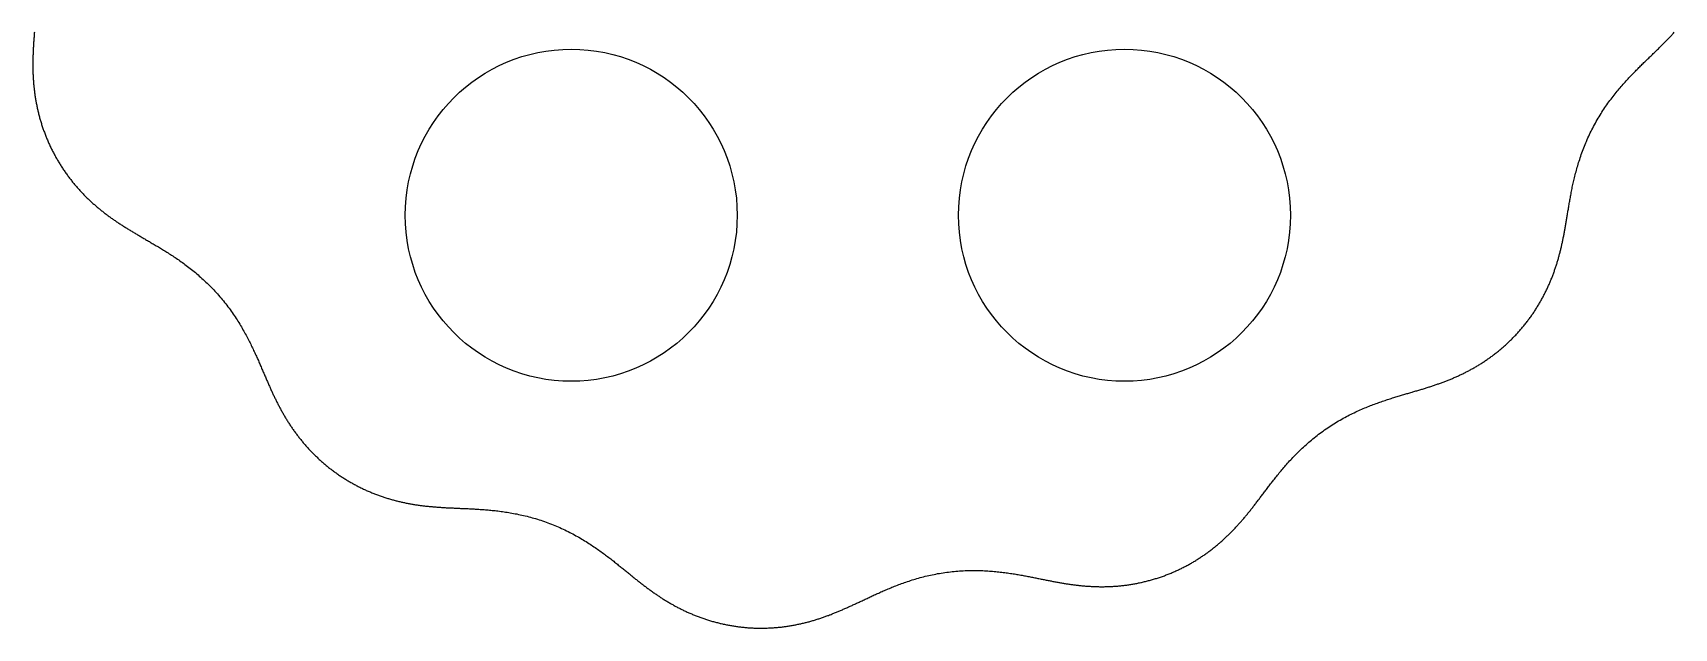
# Model space of a CAD drawing. Header units: millimetres. Extents: x -22 to 22.9, y -22.6 to 22.6.
# Drawn here: x -19.92 to 21.61, y -22.57 to -7.51 of the extents above; entities that cross this region are included whole.
import ezdxf

# ---------------------------------------------------------------- set-up
doc = ezdxf.new("R2010")
doc.units = ezdxf.units.MM
doc.layers.add('Cycloid', color=1, linetype='Continuous')

msp = doc.modelspace()

# ---------------------------------------------------------------- linework, layer by layer
at = {"layer": 'Cycloid'}
msp.add_lwpolyline([(-19.885, -7.492), (-19.887, -7.518), (-19.889, -7.544), (-19.891, -7.57), (-19.892, -7.595), (-19.894, -7.621), (-19.896, -7.646), (-19.898, -7.671), (-19.9, -7.696), (-19.901, -7.721), (-19.903, -7.745), (-19.905, -7.77), (-19.906, -7.794), (-19.908, -7.819), (-19.909, -7.843), (-19.91, -7.867), (-19.912, -7.891), (-19.913, -7.915), (-19.914, -7.939), (-19.915, -7.963), (-19.916, -7.987), (-19.918, -8.011), (-19.918, -8.034), (-19.919, -8.058), (-19.92, -8.082), (-19.921, -8.105), (-19.922, -8.129), (-19.922, -8.152), (-19.923, -8.176), (-19.923, -8.199), (-19.924, -8.223), (-19.924, -8.246), (-19.924, -8.27), (-19.924, -8.293), (-19.924, -8.316), (-19.924, -8.34), (-19.924, -8.363), (-19.924, -8.387), (-19.924, -8.41), (-19.923, -8.434), (-19.923, -8.457), (-19.922, -8.481), (-19.921, -8.504), (-19.921, -8.528), (-19.92, -8.551), (-19.919, -8.575), (-19.918, -8.598), (-19.917, -8.622), (-19.915, -8.645), (-19.914, -8.669), (-19.912, -8.693), (-19.911, -8.716), (-19.909, -8.74), (-19.907, -8.764), (-19.905, -8.787), (-19.903, -8.811), (-19.901, -8.835), (-19.899, -8.859), (-19.897, -8.883), (-19.894, -8.906), (-19.891, -8.93), (-19.889, -8.954), (-19.886, -8.978), (-19.883, -9.002), (-19.88, -9.026), (-19.876, -9.05), (-19.873, -9.074), (-19.87, -9.099), (-19.866, -9.123), (-19.862, -9.147), (-19.858, -9.171), (-19.854, -9.195), (-19.85, -9.22), (-19.846, -9.244), (-19.841, -9.268), (-19.837, -9.292), (-19.832, -9.317), (-19.827, -9.341), (-19.822, -9.365), (-19.817, -9.39), (-19.812, -9.414), (-19.807, -9.439), (-19.801, -9.463), (-19.795, -9.487), (-19.79, -9.512), (-19.784, -9.536), (-19.778, -9.561), (-19.771, -9.585), (-19.765, -9.61), (-19.758, -9.634), (-19.752, -9.659), (-19.745, -9.683), (-19.738, -9.708), (-19.731, -9.732), (-19.723, -9.757), (-19.716, -9.781), (-19.708, -9.805), (-19.701, -9.83), (-19.693, -9.854), (-19.685, -9.879), (-19.677, -9.903), (-19.668, -9.928), (-19.66, -9.952), (-19.651, -9.976), (-19.642, -10), (-19.633, -10.025), (-19.624, -10.049), (-19.615, -10.073), (-19.606, -10.097), (-19.596, -10.122), (-19.587, -10.146), (-19.577, -10.17), (-19.567, -10.194), (-19.557, -10.218), (-19.547, -10.242), (-19.536, -10.266), (-19.526, -10.29), (-19.515, -10.313), (-19.504, -10.337), (-19.493, -10.361), (-19.482, -10.384), (-19.471, -10.408), (-19.459, -10.432), (-19.448, -10.455), (-19.436, -10.479), (-19.424, -10.502), (-19.412, -10.525), (-19.4, -10.548), (-19.388, -10.571), (-19.376, -10.595), (-19.363, -10.618), (-19.351, -10.64), (-19.338, -10.663), (-19.325, -10.686), (-19.312, -10.709), (-19.299, -10.731), (-19.286, -10.754), (-19.272, -10.776), (-19.259, -10.798), (-19.245, -10.821), (-19.231, -10.843), (-19.217, -10.865), (-19.203, -10.887), (-19.189, -10.909), (-19.175, -10.93), (-19.161, -10.952), (-19.146, -10.974), (-19.132, -10.995), (-19.117, -11.017), (-19.102, -11.038), (-19.087, -11.059), (-19.072, -11.08), (-19.057, -11.101), (-19.042, -11.122), (-19.027, -11.142), (-19.011, -11.163), (-18.996, -11.183), (-18.98, -11.204), (-18.964, -11.224), (-18.948, -11.244), (-18.933, -11.264), (-18.917, -11.284), (-18.9, -11.304), (-18.884, -11.324), (-18.868, -11.343), (-18.852, -11.363), (-18.835, -11.382), (-18.819, -11.401), (-18.802, -11.42), (-18.786, -11.439), (-18.769, -11.458), (-18.752, -11.476), (-18.735, -11.495), (-18.718, -11.513), (-18.701, -11.532), (-18.684, -11.55), (-18.667, -11.568), (-18.65, -11.586), (-18.632, -11.604), (-18.615, -11.621), (-18.598, -11.639), (-18.58, -11.656), (-18.563, -11.674), (-18.545, -11.691), (-18.527, -11.708), (-18.51, -11.725), (-18.492, -11.742), (-18.474, -11.759), (-18.456, -11.775), (-18.438, -11.792), (-18.42, -11.808), (-18.402, -11.824), (-18.384, -11.84), (-18.366, -11.856), (-18.348, -11.872), (-18.33, -11.888), (-18.312, -11.904), (-18.294, -11.919), (-18.275, -11.934), (-18.257, -11.95), (-18.238, -11.965), (-18.22, -11.98), (-18.202, -11.995), (-18.183, -12.01), (-18.164, -12.025), (-18.146, -12.039), (-18.127, -12.054), (-18.108, -12.068), (-18.09, -12.083), (-18.071, -12.097), (-18.052, -12.111), (-18.033, -12.125), (-18.014, -12.139), (-17.995, -12.153), (-17.977, -12.167), (-17.957, -12.181), (-17.938, -12.194), (-17.919, -12.208), (-17.9, -12.221), (-17.881, -12.235), (-17.862, -12.248), (-17.842, -12.261), (-17.823, -12.275), (-17.804, -12.288), (-17.784, -12.301), (-17.765, -12.314), (-17.745, -12.327), (-17.725, -12.34), (-17.706, -12.353), (-17.686, -12.365), (-17.666, -12.378), (-17.646, -12.391), (-17.626, -12.404), (-17.606, -12.416), (-17.586, -12.429), (-17.566, -12.442), (-17.546, -12.454), (-17.525, -12.467), (-17.505, -12.48), (-17.484, -12.492), (-17.463, -12.505), (-17.443, -12.517), (-17.422, -12.53), (-17.401, -12.543), (-17.38, -12.555), (-17.358, -12.568), (-17.337, -12.58), (-17.316, -12.593), (-17.294, -12.606), (-17.272, -12.619), (-17.25, -12.632), (-17.228, -12.645), (-17.206, -12.657), (-17.184, -12.671), (-17.161, -12.684), (-17.139, -12.697), (-17.116, -12.71), (-17.093, -12.724), (-17.07, -12.737), (-17.046, -12.751), (-17.023, -12.764), (-16.999, -12.778), (-16.975, -12.792), (-16.951, -12.806), (-16.926, -12.821), (-16.901, -12.835), (-16.877, -12.85), (-16.851, -12.864), (-16.826, -12.879), (-16.8, -12.895), (-16.775, -12.91), (-16.748, -12.926), (-16.722, -12.941), (-16.696, -12.957), (-16.669, -12.974), (-16.641, -12.99), (-16.614, -13.007), (-16.586, -13.024), (-16.558, -13.042), (-16.53, -13.059), (-16.502, -13.077), (-16.473, -13.096), (-16.444, -13.114), (-16.414, -13.133), (-16.385, -13.153), (-16.355, -13.173), (-16.325, -13.193), (-16.294, -13.213), (-16.263, -13.234), (-16.233, -13.256), (-16.201, -13.277), (-16.17, -13.3), (-16.138, -13.322), (-16.106, -13.346), (-16.074, -13.369), (-16.042, -13.393), (-16.009, -13.418), (-15.977, -13.443), (-15.944, -13.468), (-15.911, -13.494), (-15.878, -13.521), (-15.845, -13.548), (-15.811, -13.575), (-15.778, -13.603), (-15.744, -13.632), (-15.711, -13.661), (-15.678, -13.69), (-15.644, -13.72), (-15.611, -13.75), (-15.577, -13.781), (-15.544, -13.813), (-15.511, -13.845), (-15.478, -13.877), (-15.445, -13.91), (-15.413, -13.943), (-15.38, -13.976), (-15.348, -14.01), (-15.316, -14.044), (-15.284, -14.079), (-15.253, -14.114), (-15.222, -14.149), (-15.191, -14.184), (-15.161, -14.22), (-15.131, -14.256), (-15.101, -14.292), (-15.072, -14.328), (-15.043, -14.365), (-15.015, -14.401), (-14.987, -14.438), (-14.96, -14.475), (-14.933, -14.512), (-14.906, -14.549), (-14.88, -14.585), (-14.855, -14.622), (-14.83, -14.659), (-14.805, -14.696), (-14.781, -14.732), (-14.757, -14.769), (-14.734, -14.805), (-14.712, -14.841), (-14.69, -14.877), (-14.668, -14.913), (-14.647, -14.948), (-14.626, -14.984), (-14.606, -15.019), (-14.586, -15.054), (-14.567, -15.088), (-14.548, -15.123), (-14.529, -15.157), (-14.511, -15.191), (-14.493, -15.224), (-14.476, -15.257), (-14.459, -15.29), (-14.442, -15.323), (-14.426, -15.355), (-14.41, -15.387), (-14.395, -15.419), (-14.379, -15.45), (-14.365, -15.481), (-14.35, -15.512), (-14.336, -15.542), (-14.321, -15.572), (-14.308, -15.602), (-14.294, -15.631), (-14.281, -15.66), (-14.268, -15.689), (-14.255, -15.718), (-14.242, -15.746), (-14.23, -15.774), (-14.217, -15.802), (-14.205, -15.829), (-14.193, -15.856), (-14.182, -15.883), (-14.17, -15.91), (-14.159, -15.936), (-14.147, -15.962), (-14.136, -15.988), (-14.125, -16.014), (-14.114, -16.039), (-14.103, -16.064), (-14.093, -16.089), (-14.082, -16.114), (-14.071, -16.139), (-14.061, -16.163), (-14.05, -16.187), (-14.04, -16.211), (-14.03, -16.235), (-14.02, -16.259), (-14.009, -16.283), (-13.999, -16.306), (-13.989, -16.329), (-13.979, -16.352), (-13.969, -16.375), (-13.959, -16.398), (-13.949, -16.421), (-13.939, -16.443), (-13.929, -16.466), (-13.919, -16.488), (-13.909, -16.51), (-13.899, -16.532), (-13.889, -16.554), (-13.879, -16.576), (-13.869, -16.598), (-13.859, -16.62), (-13.849, -16.641), (-13.839, -16.663), (-13.829, -16.684), (-13.818, -16.706), (-13.808, -16.727), (-13.798, -16.748), (-13.787, -16.77), (-13.777, -16.791), (-13.767, -16.812), (-13.756, -16.833), (-13.746, -16.854), (-13.735, -16.875), (-13.724, -16.896), (-13.714, -16.916), (-13.703, -16.937), (-13.692, -16.958), (-13.681, -16.979), (-13.67, -16.999), (-13.659, -17.02), (-13.648, -17.041), (-13.636, -17.061), (-13.625, -17.082), (-13.614, -17.102), (-13.602, -17.123), (-13.59, -17.143), (-13.579, -17.163), (-13.567, -17.184), (-13.555, -17.204), (-13.543, -17.224), (-13.531, -17.245), (-13.518, -17.265), (-13.506, -17.285), (-13.494, -17.305), (-13.481, -17.326), (-13.468, -17.346), (-13.456, -17.366), (-13.443, -17.386), (-13.43, -17.406), (-13.417, -17.426), (-13.403, -17.446), (-13.39, -17.466), (-13.376, -17.486), (-13.363, -17.506), (-13.349, -17.526), (-13.335, -17.546), (-13.321, -17.565), (-13.307, -17.585), (-13.293, -17.605), (-13.278, -17.625), (-13.264, -17.644), (-13.249, -17.664), (-13.235, -17.684), (-13.22, -17.703), (-13.205, -17.723), (-13.19, -17.742), (-13.174, -17.762), (-13.159, -17.781), (-13.143, -17.8), (-13.128, -17.82), (-13.112, -17.839), (-13.096, -17.858), (-13.08, -17.877), (-13.064, -17.896), (-13.048, -17.915), (-13.031, -17.934), (-13.015, -17.953), (-12.998, -17.972), (-12.981, -17.991), (-12.964, -18.009), (-12.947, -18.028), (-12.93, -18.047), (-12.912, -18.065), (-12.895, -18.084), (-12.877, -18.102), (-12.86, -18.12), (-12.842, -18.139), (-12.824, -18.157), (-12.805, -18.175), (-12.787, -18.193), (-12.769, -18.211), (-12.75, -18.229), (-12.732, -18.246), (-12.713, -18.264), (-12.694, -18.282), (-12.675, -18.299), (-12.656, -18.317), (-12.637, -18.334), (-12.617, -18.351), (-12.598, -18.368), (-12.578, -18.385), (-12.559, -18.402), (-12.539, -18.419), (-12.519, -18.436), (-12.499, -18.452), (-12.479, -18.469), (-12.458, -18.485), (-12.438, -18.502), (-12.418, -18.518), (-12.397, -18.534), (-12.376, -18.55), (-12.356, -18.566), (-12.335, -18.581), (-12.314, -18.597), (-12.293, -18.612), (-12.272, -18.628), (-12.25, -18.643), (-12.229, -18.658), (-12.207, -18.673), (-12.186, -18.688), (-12.164, -18.703), (-12.143, -18.717), (-12.121, -18.732), (-12.099, -18.746), (-12.077, -18.76), (-12.055, -18.775), (-12.033, -18.789), (-12.011, -18.802), (-11.989, -18.816), (-11.966, -18.83), (-11.944, -18.843), (-11.921, -18.856), (-11.899, -18.869), (-11.876, -18.882), (-11.854, -18.895), (-11.831, -18.908), (-11.808, -18.921), (-11.785, -18.933), (-11.763, -18.945), (-11.74, -18.958), (-11.717, -18.97), (-11.694, -18.981), (-11.671, -18.993), (-11.648, -19.005), (-11.624, -19.016), (-11.601, -19.027), (-11.578, -19.039), (-11.555, -19.05), (-11.532, -19.06), (-11.508, -19.071), (-11.485, -19.082), (-11.462, -19.092), (-11.438, -19.102), (-11.415, -19.112), (-11.391, -19.122), (-11.368, -19.132), (-11.344, -19.142), (-11.321, -19.152), (-11.297, -19.161), (-11.274, -19.17), (-11.25, -19.179), (-11.227, -19.188), (-11.203, -19.197), (-11.18, -19.206), (-11.156, -19.214), (-11.133, -19.223), (-11.109, -19.231), (-11.085, -19.239), (-11.062, -19.247), (-11.038, -19.255), (-11.015, -19.262), (-10.991, -19.27), (-10.967, -19.277), (-10.944, -19.285), (-10.92, -19.292), (-10.897, -19.299), (-10.873, -19.306), (-10.85, -19.312), (-10.826, -19.319), (-10.803, -19.325), (-10.779, -19.332), (-10.756, -19.338), (-10.732, -19.344), (-10.709, -19.35), (-10.685, -19.356), (-10.662, -19.361), (-10.638, -19.367), (-10.615, -19.372), (-10.591, -19.378), (-10.568, -19.383), (-10.545, -19.388), (-10.521, -19.393), (-10.498, -19.398), (-10.475, -19.403), (-10.451, -19.407), (-10.428, -19.412), (-10.405, -19.416), (-10.381, -19.42), (-10.358, -19.424), (-10.335, -19.429), (-10.312, -19.433), (-10.288, -19.436), (-10.265, -19.44), (-10.242, -19.444), (-10.219, -19.447), (-10.196, -19.451), (-10.172, -19.454), (-10.149, -19.457), (-10.126, -19.461), (-10.103, -19.464), (-10.079, -19.467), (-10.056, -19.47), (-10.033, -19.472), (-10.01, -19.475), (-9.986, -19.478), (-9.963, -19.48), (-9.94, -19.483), (-9.916, -19.485), (-9.893, -19.488), (-9.87, -19.49), (-9.846, -19.492), (-9.823, -19.494), (-9.799, -19.496), (-9.775, -19.499), (-9.752, -19.5), (-9.728, -19.502), (-9.704, -19.504), (-9.681, -19.506), (-9.657, -19.508), (-9.633, -19.509), (-9.609, -19.511), (-9.585, -19.513), (-9.561, -19.514), (-9.536, -19.516), (-9.512, -19.517), (-9.487, -19.518), (-9.463, -19.52), (-9.438, -19.521), (-9.413, -19.522), (-9.388, -19.524), (-9.363, -19.525), (-9.338, -19.526), (-9.312, -19.527), (-9.287, -19.528), (-9.261, -19.53), (-9.235, -19.531), (-9.209, -19.532), (-9.183, -19.533), (-9.156, -19.534), (-9.129, -19.535), (-9.103, -19.537), (-9.075, -19.538), (-9.048, -19.539), (-9.02, -19.54), (-8.993, -19.541), (-8.964, -19.543), (-8.936, -19.544), (-8.907, -19.545), (-8.878, -19.547), (-8.849, -19.548), (-8.82, -19.55), (-8.79, -19.551), (-8.759, -19.553), (-8.729, -19.554), (-8.698, -19.556), (-8.667, -19.558), (-8.635, -19.56), (-8.603, -19.562), (-8.571, -19.564), (-8.539, -19.567), (-8.505, -19.569), (-8.472, -19.572), (-8.438, -19.575), (-8.404, -19.578), (-8.369, -19.581), (-8.334, -19.584), (-8.299, -19.588), (-8.263, -19.591), (-8.227, -19.595), (-8.19, -19.599), (-8.153, -19.604), (-8.115, -19.608), (-8.077, -19.613), (-8.039, -19.619), (-8, -19.624), (-7.961, -19.63), (-7.922, -19.636), (-7.882, -19.642), (-7.841, -19.649), (-7.8, -19.656), (-7.759, -19.664), (-7.718, -19.672), (-7.676, -19.68), (-7.634, -19.689), (-7.592, -19.698), (-7.549, -19.707), (-7.506, -19.717), (-7.463, -19.727), (-7.419, -19.738), (-7.376, -19.749), (-7.332, -19.761), (-7.288, -19.773), (-7.244, -19.785), (-7.2, -19.798), (-7.156, -19.812), (-7.111, -19.826), (-7.067, -19.84), (-7.023, -19.855), (-6.979, -19.87), (-6.934, -19.886), (-6.89, -19.902), (-6.846, -19.918), (-6.803, -19.935), (-6.759, -19.953), (-6.716, -19.97), (-6.672, -19.988), (-6.63, -20.007), (-6.587, -20.025), (-6.545, -20.045), (-6.503, -20.064), (-6.461, -20.084), (-6.42, -20.103), (-6.379, -20.124), (-6.339, -20.144), (-6.299, -20.165), (-6.259, -20.185), (-6.22, -20.206), (-6.182, -20.228), (-6.144, -20.249), (-6.106, -20.27), (-6.069, -20.292), (-6.033, -20.313), (-5.997, -20.335), (-5.961, -20.356), (-5.926, -20.378), (-5.891, -20.4), (-5.857, -20.422), (-5.824, -20.443), (-5.791, -20.465), (-5.758, -20.486), (-5.726, -20.508), (-5.695, -20.529), (-5.664, -20.551), (-5.633, -20.572), (-5.603, -20.593), (-5.573, -20.614), (-5.544, -20.635), (-5.516, -20.656), (-5.487, -20.677), (-5.459, -20.697), (-5.432, -20.718), (-5.405, -20.738), (-5.378, -20.758), (-5.352, -20.778), (-5.326, -20.798), (-5.301, -20.818), (-5.275, -20.837), (-5.251, -20.857), (-5.226, -20.876), (-5.202, -20.895), (-5.178, -20.914), (-5.154, -20.933), (-5.131, -20.951), (-5.108, -20.97), (-5.085, -20.988), (-5.063, -21.006), (-5.041, -21.024), (-5.018, -21.042), (-4.997, -21.06), (-4.975, -21.077), (-4.954, -21.095), (-4.932, -21.112), (-4.911, -21.129), (-4.89, -21.146), (-4.87, -21.163), (-4.849, -21.179), (-4.829, -21.196), (-4.809, -21.212), (-4.788, -21.228), (-4.768, -21.245), (-4.749, -21.261), (-4.729, -21.277), (-4.709, -21.292), (-4.689, -21.308), (-4.67, -21.324), (-4.65, -21.339), (-4.631, -21.355), (-4.612, -21.37), (-4.593, -21.385), (-4.573, -21.4), (-4.554, -21.415), (-4.535, -21.43), (-4.516, -21.445), (-4.497, -21.459), (-4.478, -21.474), (-4.459, -21.489), (-4.44, -21.503), (-4.421, -21.517), (-4.402, -21.532), (-4.383, -21.546), (-4.364, -21.56), (-4.345, -21.574), (-4.326, -21.588), (-4.307, -21.602), (-4.288, -21.615), (-4.269, -21.629), (-4.25, -21.643), (-4.231, -21.656), (-4.212, -21.67), (-4.192, -21.683), (-4.173, -21.697), (-4.154, -21.71), (-4.134, -21.723), (-4.115, -21.736), (-4.096, -21.749), (-4.076, -21.762), (-4.056, -21.775), (-4.037, -21.788), (-4.017, -21.801), (-3.997, -21.814), (-3.978, -21.826), (-3.958, -21.839), (-3.938, -21.851), (-3.918, -21.864), (-3.897, -21.876), (-3.877, -21.888), (-3.857, -21.901), (-3.837, -21.913), (-3.816, -21.925), (-3.796, -21.937), (-3.775, -21.949), (-3.754, -21.961), (-3.733, -21.972), (-3.713, -21.984), (-3.692, -21.996), (-3.67, -22.007), (-3.649, -22.019), (-3.628, -22.03), (-3.607, -22.041), (-3.585, -22.052), (-3.564, -22.063), (-3.542, -22.074), (-3.52, -22.085), (-3.499, -22.096), (-3.477, -22.107), (-3.455, -22.118), (-3.433, -22.128), (-3.41, -22.139), (-3.388, -22.149), (-3.366, -22.159), (-3.343, -22.169), (-3.321, -22.179), (-3.298, -22.189), (-3.275, -22.199), (-3.252, -22.209), (-3.229, -22.219), (-3.206, -22.228), (-3.183, -22.238), (-3.16, -22.247), (-3.136, -22.256), (-3.113, -22.265), (-3.09, -22.274), (-3.066, -22.283), (-3.042, -22.292), (-3.019, -22.301), (-2.995, -22.309), (-2.971, -22.317), (-2.947, -22.326), (-2.923, -22.334), (-2.898, -22.342), (-2.874, -22.35), (-2.85, -22.358), (-2.825, -22.365), (-2.801, -22.373), (-2.776, -22.38), (-2.752, -22.388), (-2.727, -22.395), (-2.702, -22.402), (-2.677, -22.409), (-2.652, -22.415), (-2.627, -22.422), (-2.602, -22.428), (-2.577, -22.435), (-2.552, -22.441), (-2.527, -22.447), (-2.502, -22.453), (-2.476, -22.459), (-2.451, -22.464), (-2.425, -22.47), (-2.4, -22.475), (-2.374, -22.48), (-2.349, -22.485), (-2.323, -22.49), (-2.298, -22.495), (-2.272, -22.499), (-2.246, -22.504), (-2.22, -22.508), (-2.195, -22.512), (-2.169, -22.516), (-2.143, -22.52), (-2.117, -22.524), (-2.091, -22.527), (-2.065, -22.531), (-2.039, -22.534), (-2.013, -22.537), (-1.987, -22.54), (-1.961, -22.543), (-1.935, -22.546), (-1.909, -22.548), (-1.883, -22.55), (-1.857, -22.553), (-1.831, -22.555), (-1.805, -22.556), (-1.779, -22.558), (-1.753, -22.56), (-1.727, -22.561), (-1.701, -22.562), (-1.675, -22.564), (-1.649, -22.565), (-1.623, -22.565), (-1.597, -22.566), (-1.571, -22.566), (-1.545, -22.567), (-1.519, -22.567), (-1.493, -22.567), (-1.467, -22.567), (-1.441, -22.567), (-1.415, -22.566), (-1.389, -22.566), (-1.364, -22.565), (-1.338, -22.564), (-1.312, -22.563), (-1.287, -22.562), (-1.261, -22.561), (-1.235, -22.559), (-1.21, -22.558), (-1.184, -22.556), (-1.159, -22.554), (-1.133, -22.552), (-1.108, -22.55), (-1.083, -22.548), (-1.057, -22.546), (-1.032, -22.543), (-1.007, -22.54), (-0.982, -22.538), (-0.957, -22.535), (-0.932, -22.532), (-0.907, -22.528), (-0.882, -22.525), (-0.857, -22.522), (-0.833, -22.518), (-0.808, -22.514), (-0.783, -22.51), (-0.759, -22.506), (-0.734, -22.502), (-0.71, -22.498), (-0.685, -22.494), (-0.661, -22.489), (-0.637, -22.485), (-0.613, -22.48), (-0.589, -22.475), (-0.565, -22.47), (-0.541, -22.465), (-0.517, -22.46), (-0.493, -22.455), (-0.469, -22.449), (-0.446, -22.444), (-0.422, -22.438), (-0.399, -22.433), (-0.375, -22.427), (-0.352, -22.421), (-0.329, -22.415), (-0.305, -22.409), (-0.282, -22.403), (-0.259, -22.396), (-0.236, -22.39), (-0.213, -22.383), (-0.19, -22.377), (-0.167, -22.37), (-0.145, -22.363), (-0.122, -22.356), (-0.099, -22.349), (-0.077, -22.342), (-0.054, -22.335), (-0.032, -22.328), (-0.009, -22.321), (0.013, -22.313), (0.035, -22.306), (0.058, -22.298), (0.08, -22.29), (0.102, -22.283), (0.124, -22.275), (0.146, -22.267), (0.168, -22.259), (0.19, -22.251), (0.212, -22.243), (0.234, -22.234), (0.256, -22.226), (0.278, -22.218), (0.3, -22.209), (0.321, -22.2), (0.343, -22.192), (0.365, -22.183), (0.387, -22.174), (0.409, -22.165), (0.43, -22.156), (0.452, -22.147), (0.474, -22.138), (0.496, -22.129), (0.518, -22.12), (0.54, -22.11), (0.561, -22.101), (0.583, -22.091), (0.605, -22.082), (0.627, -22.072), (0.649, -22.062), (0.671, -22.052), (0.694, -22.043), (0.716, -22.032), (0.738, -22.022), (0.761, -22.012), (0.783, -22.002), (0.806, -21.992), (0.828, -21.981), (0.851, -21.971), (0.874, -21.96), (0.897, -21.949), (0.92, -21.938), (0.943, -21.928), (0.967, -21.917), (0.99, -21.906), (1.014, -21.894), (1.038, -21.883), (1.062, -21.872), (1.086, -21.86), (1.111, -21.849), (1.135, -21.837), (1.16, -21.826), (1.185, -21.814), (1.211, -21.802), (1.236, -21.79), (1.262, -21.778), (1.288, -21.766), (1.315, -21.753), (1.342, -21.741), (1.369, -21.728), (1.396, -21.716), (1.423, -21.703), (1.451, -21.691), (1.48, -21.678), (1.508, -21.665), (1.537, -21.652), (1.567, -21.639), (1.597, -21.626), (1.627, -21.613), (1.657, -21.6), (1.688, -21.586), (1.72, -21.573), (1.752, -21.56), (1.784, -21.547), (1.817, -21.533), (1.85, -21.52), (1.884, -21.506), (1.918, -21.493), (1.953, -21.48), (1.988, -21.466), (2.023, -21.453), (2.059, -21.44), (2.096, -21.427), (2.133, -21.413), (2.171, -21.4), (2.209, -21.387), (2.248, -21.375), (2.287, -21.362), (2.326, -21.349), (2.366, -21.337), (2.407, -21.325), (2.448, -21.313), (2.489, -21.301), (2.531, -21.289), (2.574, -21.278), (2.617, -21.267), (2.66, -21.256), (2.703, -21.246), (2.747, -21.235), (2.792, -21.226), (2.836, -21.216), (2.881, -21.207), (2.927, -21.198), (2.972, -21.189), (3.018, -21.181), (3.064, -21.174), (3.11, -21.166), (3.157, -21.159), (3.203, -21.153), (3.25, -21.147), (3.296, -21.141), (3.343, -21.136), (3.389, -21.131), (3.436, -21.127), (3.483, -21.123), (3.529, -21.12), (3.575, -21.117), (3.622, -21.114), (3.668, -21.112), (3.713, -21.11), (3.759, -21.109), (3.804, -21.108), (3.85, -21.108), (3.894, -21.107), (3.939, -21.108), (3.983, -21.108), (4.027, -21.109), (4.07, -21.111), (4.113, -21.112), (4.156, -21.114), (4.198, -21.116), (4.24, -21.119), (4.281, -21.122), (4.322, -21.125), (4.363, -21.128), (4.403, -21.131), (4.442, -21.135), (4.481, -21.139), (4.52, -21.143), (4.558, -21.147), (4.596, -21.152), (4.633, -21.156), (4.669, -21.161), (4.706, -21.166), (4.742, -21.171), (4.777, -21.176), (4.812, -21.181), (4.846, -21.186), (4.88, -21.192), (4.914, -21.197), (4.947, -21.202), (4.98, -21.208), (5.012, -21.213), (5.044, -21.219), (5.076, -21.225), (5.107, -21.23), (5.138, -21.236), (5.168, -21.241), (5.198, -21.247), (5.228, -21.253), (5.258, -21.258), (5.287, -21.264), (5.316, -21.27), (5.344, -21.275), (5.372, -21.281), (5.4, -21.286), (5.428, -21.292), (5.455, -21.297), (5.483, -21.303), (5.509, -21.308), (5.536, -21.313), (5.563, -21.319), (5.589, -21.324), (5.615, -21.329), (5.641, -21.335), (5.666, -21.34), (5.692, -21.345), (5.717, -21.35), (5.742, -21.355), (5.767, -21.36), (5.792, -21.365), (5.817, -21.369), (5.842, -21.374), (5.866, -21.379), (5.89, -21.384), (5.915, -21.388), (5.939, -21.393), (5.963, -21.397), (5.987, -21.401), (6.011, -21.406), (6.035, -21.41), (6.058, -21.414), (6.082, -21.418), (6.105, -21.422), (6.129, -21.426), (6.153, -21.43), (6.176, -21.434), (6.199, -21.438), (6.223, -21.442), (6.246, -21.445), (6.269, -21.449), (6.293, -21.452), (6.316, -21.456), (6.339, -21.459), (6.363, -21.462), (6.386, -21.466), (6.409, -21.469), (6.432, -21.472), (6.456, -21.475), (6.479, -21.477), (6.502, -21.48), (6.525, -21.483), (6.549, -21.485), (6.572, -21.488), (6.595, -21.49), (6.619, -21.493), (6.642, -21.495), (6.665, -21.497), (6.689, -21.499), (6.712, -21.501), (6.736, -21.503), (6.759, -21.504), (6.783, -21.506), (6.806, -21.508), (6.83, -21.509), (6.854, -21.51), (6.877, -21.512), (6.901, -21.513), (6.925, -21.514), (6.949, -21.515), (6.973, -21.515), (6.996, -21.516), (7.02, -21.517), (7.044, -21.517), (7.068, -21.518), (7.093, -21.518), (7.117, -21.518), (7.141, -21.518), (7.165, -21.518), (7.189, -21.518), (7.214, -21.517), (7.238, -21.517), (7.262, -21.516), (7.287, -21.515), (7.311, -21.514), (7.336, -21.513), (7.36, -21.512), (7.385, -21.511), (7.409, -21.51), (7.434, -21.508), (7.459, -21.507), (7.483, -21.505), (7.508, -21.503), (7.533, -21.501), (7.558, -21.499), (7.583, -21.496), (7.608, -21.494), (7.632, -21.491), (7.657, -21.488), (7.682, -21.486), (7.707, -21.483), (7.732, -21.479), (7.757, -21.476), (7.783, -21.473), (7.808, -21.469), (7.833, -21.465), (7.858, -21.461), (7.883, -21.457), (7.908, -21.453), (7.933, -21.449), (7.959, -21.444), (7.984, -21.44), (8.009, -21.435), (8.034, -21.43), (8.059, -21.425), (8.084, -21.42), (8.11, -21.414), (8.135, -21.409), (8.16, -21.403), (8.185, -21.397), (8.21, -21.391), (8.236, -21.385), (8.261, -21.379), (8.286, -21.372), (8.311, -21.366), (8.336, -21.359), (8.361, -21.352), (8.386, -21.345), (8.411, -21.338), (8.436, -21.331), (8.461, -21.323), (8.486, -21.315), (8.511, -21.308), (8.536, -21.3), (8.561, -21.292), (8.586, -21.283), (8.61, -21.275), (8.635, -21.266), (8.66, -21.258), (8.684, -21.249), (8.709, -21.24), (8.734, -21.231), (8.758, -21.222), (8.782, -21.212), (8.807, -21.203), (8.831, -21.193), (8.855, -21.183), (8.879, -21.173), (8.904, -21.163), (8.928, -21.153), (8.952, -21.143), (8.976, -21.132), (8.999, -21.121), (9.023, -21.111), (9.047, -21.1), (9.07, -21.089), (9.094, -21.077), (9.117, -21.066), (9.141, -21.055), (9.164, -21.043), (9.187, -21.031), (9.21, -21.02), (9.233, -21.008), (9.256, -20.996), (9.279, -20.983), (9.302, -20.971), (9.325, -20.959), (9.347, -20.946), (9.37, -20.934), (9.392, -20.921), (9.414, -20.908), (9.436, -20.895), (9.458, -20.882), (9.48, -20.869), (9.502, -20.855), (9.524, -20.842), (9.546, -20.828), (9.567, -20.815), (9.589, -20.801), (9.61, -20.787), (9.631, -20.773), (9.652, -20.759), (9.673, -20.745), (9.694, -20.731), (9.715, -20.717), (9.735, -20.702), (9.756, -20.688), (9.776, -20.673), (9.797, -20.659), (9.817, -20.644), (9.837, -20.629), (9.857, -20.614), (9.877, -20.599), (9.896, -20.584), (9.916, -20.569), (9.936, -20.554), (9.955, -20.539), (9.974, -20.523), (9.993, -20.508), (10.012, -20.493), (10.031, -20.477), (10.05, -20.461), (10.069, -20.446), (10.087, -20.43), (10.106, -20.414), (10.124, -20.398), (10.142, -20.382), (10.161, -20.366), (10.179, -20.35), (10.196, -20.334), (10.214, -20.318), (10.232, -20.302), (10.249, -20.285), (10.267, -20.269), (10.284, -20.253), (10.302, -20.236), (10.319, -20.22), (10.336, -20.203), (10.353, -20.187), (10.37, -20.17), (10.386, -20.153), (10.403, -20.136), (10.42, -20.12), (10.436, -20.103), (10.452, -20.086), (10.469, -20.069), (10.485, -20.052), (10.501, -20.035), (10.517, -20.017), (10.533, -20), (10.549, -19.983), (10.565, -19.966), (10.581, -19.948), (10.596, -19.931), (10.612, -19.913), (10.627, -19.896), (10.643, -19.878), (10.658, -19.861), (10.674, -19.843), (10.689, -19.825), (10.704, -19.807), (10.719, -19.79), (10.735, -19.772), (10.75, -19.754), (10.765, -19.735), (10.78, -19.717), (10.795, -19.699), (10.81, -19.681), (10.825, -19.662), (10.84, -19.644), (10.855, -19.625), (10.87, -19.607), (10.885, -19.588), (10.9, -19.569), (10.915, -19.55), (10.93, -19.531), (10.945, -19.512), (10.96, -19.493), (10.975, -19.473), (10.99, -19.454), (11.005, -19.434), (11.02, -19.414), (11.036, -19.395), (11.051, -19.375), (11.066, -19.355), (11.082, -19.334), (11.097, -19.314), (11.113, -19.293), (11.129, -19.273), (11.144, -19.252), (11.16, -19.231), (11.176, -19.21), (11.192, -19.188), (11.209, -19.167), (11.225, -19.145), (11.241, -19.123), (11.258, -19.101), (11.275, -19.079), (11.292, -19.057), (11.309, -19.034), (11.326, -19.011), (11.344, -18.988), (11.362, -18.965), (11.38, -18.942), (11.398, -18.918), (11.417, -18.894), (11.435, -18.87), (11.454, -18.846), (11.474, -18.821), (11.493, -18.796), (11.513, -18.771), (11.533, -18.746), (11.554, -18.72), (11.574, -18.695), (11.595, -18.669), (11.617, -18.642), (11.639, -18.616), (11.661, -18.589), (11.684, -18.562), (11.707, -18.535), (11.73, -18.508), (11.754, -18.48), (11.778, -18.452), (11.803, -18.424), (11.828, -18.396), (11.853, -18.368), (11.879, -18.339), (11.906, -18.31), (11.933, -18.281), (11.96, -18.252), (11.988, -18.223), (12.017, -18.194), (12.046, -18.164), (12.075, -18.135), (12.105, -18.105), (12.136, -18.075), (12.167, -18.045), (12.198, -18.016), (12.23, -17.986), (12.263, -17.956), (12.296, -17.927), (12.329, -17.897), (12.363, -17.867), (12.397, -17.838), (12.432, -17.809), (12.468, -17.779), (12.503, -17.75), (12.54, -17.722), (12.576, -17.693), (12.613, -17.665), (12.65, -17.637), (12.688, -17.609), (12.726, -17.581), (12.764, -17.554), (12.803, -17.528), (12.842, -17.501), (12.881, -17.475), (12.92, -17.449), (12.959, -17.424), (12.999, -17.399), (13.038, -17.375), (13.078, -17.351), (13.118, -17.327), (13.157, -17.304), (13.197, -17.282), (13.237, -17.259), (13.277, -17.238), (13.316, -17.216), (13.356, -17.196), (13.395, -17.176), (13.435, -17.156), (13.474, -17.136), (13.513, -17.118), (13.551, -17.099), (13.59, -17.081), (13.628, -17.064), (13.666, -17.047), (13.704, -17.03), (13.742, -17.014), (13.779, -16.999), (13.816, -16.983), (13.852, -16.968), (13.889, -16.954), (13.924, -16.94), (13.96, -16.926), (13.995, -16.912), (14.03, -16.899), (14.065, -16.887), (14.099, -16.874), (14.133, -16.862), (14.166, -16.85), (14.199, -16.839), (14.232, -16.827), (14.265, -16.816), (14.297, -16.806), (14.329, -16.795), (14.36, -16.785), (14.391, -16.775), (14.422, -16.765), (14.452, -16.755), (14.482, -16.746), (14.512, -16.737), (14.541, -16.728), (14.571, -16.719), (14.599, -16.71), (14.628, -16.701), (14.656, -16.693), (14.684, -16.684), (14.712, -16.676), (14.739, -16.668), (14.767, -16.66), (14.794, -16.652), (14.82, -16.644), (14.847, -16.636), (14.873, -16.629), (14.899, -16.621), (14.925, -16.614), (14.95, -16.606), (14.976, -16.599), (15.001, -16.591), (15.026, -16.584), (15.051, -16.577), (15.076, -16.569), (15.1, -16.562), (15.125, -16.555), (15.149, -16.548), (15.173, -16.54), (15.197, -16.533), (15.221, -16.526), (15.244, -16.519), (15.268, -16.512), (15.291, -16.504), (15.315, -16.497), (15.338, -16.49), (15.361, -16.483), (15.384, -16.475), (15.407, -16.468), (15.43, -16.461), (15.452, -16.453), (15.475, -16.446), (15.498, -16.438), (15.52, -16.431), (15.543, -16.423), (15.565, -16.416), (15.587, -16.408), (15.61, -16.4), (15.632, -16.392), (15.654, -16.385), (15.676, -16.377), (15.698, -16.369), (15.72, -16.361), (15.742, -16.353), (15.764, -16.344), (15.786, -16.336), (15.808, -16.328), (15.83, -16.319), (15.852, -16.311), (15.874, -16.302), (15.895, -16.294), (15.917, -16.285), (15.939, -16.276), (15.961, -16.267), (15.982, -16.258), (16.004, -16.249), (16.026, -16.24), (16.047, -16.23), (16.069, -16.221), (16.09, -16.211), (16.112, -16.202), (16.134, -16.192), (16.155, -16.182), (16.177, -16.172), (16.198, -16.162), (16.22, -16.152), (16.241, -16.142), (16.263, -16.131), (16.284, -16.121), (16.306, -16.11), (16.327, -16.099), (16.349, -16.088), (16.37, -16.077), (16.391, -16.066), (16.413, -16.055), (16.434, -16.043), (16.455, -16.032), (16.477, -16.02), (16.498, -16.008), (16.519, -15.996), (16.541, -15.984), (16.562, -15.972), (16.583, -15.96), (16.604, -15.947), (16.625, -15.935), (16.647, -15.922), (16.668, -15.909), (16.689, -15.896), (16.71, -15.883), (16.731, -15.87), (16.752, -15.856), (16.773, -15.843), (16.794, -15.829), (16.815, -15.815), (16.835, -15.801), (16.856, -15.787), (16.877, -15.773), (16.898, -15.759), (16.918, -15.744), (16.939, -15.73), (16.96, -15.715), (16.98, -15.7), (17.001, -15.685), (17.021, -15.67), (17.041, -15.654), (17.062, -15.639), (17.082, -15.623), (17.102, -15.608), (17.122, -15.592), (17.142, -15.576), (17.162, -15.56), (17.182, -15.543), (17.202, -15.527), (17.222, -15.51), (17.241, -15.494), (17.261, -15.477), (17.281, -15.46), (17.3, -15.443), (17.32, -15.426), (17.339, -15.408), (17.358, -15.391), (17.377, -15.373), (17.396, -15.356), (17.415, -15.338), (17.434, -15.32), (17.453, -15.302), (17.472, -15.284), (17.49, -15.265), (17.509, -15.247), (17.527, -15.228), (17.545, -15.21), (17.564, -15.191), (17.582, -15.172), (17.6, -15.153), (17.617, -15.134), (17.635, -15.115), (17.653, -15.096), (17.67, -15.076), (17.688, -15.057), (17.705, -15.037), (17.722, -15.017), (17.739, -14.998), (17.756, -14.978), (17.773, -14.958), (17.79, -14.937), (17.807, -14.917), (17.823, -14.897), (17.839, -14.877), (17.856, -14.856), (17.872, -14.836), (17.888, -14.815), (17.904, -14.794), (17.919, -14.773), (17.935, -14.753), (17.95, -14.732), (17.966, -14.711), (17.981, -14.69), (17.996, -14.668), (18.011, -14.647), (18.026, -14.626), (18.04, -14.605), (18.055, -14.583), (18.069, -14.562), (18.083, -14.54), (18.097, -14.518), (18.111, -14.497), (18.125, -14.475), (18.139, -14.453), (18.152, -14.432), (18.166, -14.41), (18.179, -14.388), (18.192, -14.366), (18.205, -14.344), (18.218, -14.322), (18.23, -14.3), (18.243, -14.278), (18.255, -14.255), (18.268, -14.233), (18.28, -14.211), (18.292, -14.189), (18.303, -14.166), (18.315, -14.144), (18.327, -14.122), (18.338, -14.099), (18.349, -14.077), (18.36, -14.055), (18.371, -14.032), (18.382, -14.01), (18.393, -13.987), (18.404, -13.965), (18.414, -13.942), (18.424, -13.92), (18.434, -13.897), (18.444, -13.875), (18.454, -13.852), (18.464, -13.83), (18.474, -13.807), (18.483, -13.785), (18.492, -13.762), (18.501, -13.739), (18.511, -13.717), (18.519, -13.694), (18.528, -13.672), (18.537, -13.649), (18.546, -13.627), (18.554, -13.604), (18.562, -13.581), (18.57, -13.559), (18.578, -13.536), (18.586, -13.514), (18.594, -13.491), (18.602, -13.468), (18.609, -13.446), (18.617, -13.423), (18.624, -13.401), (18.632, -13.378), (18.639, -13.355), (18.646, -13.333), (18.653, -13.31), (18.659, -13.288), (18.666, -13.265), (18.673, -13.242), (18.679, -13.22), (18.686, -13.197), (18.692, -13.175), (18.698, -13.152), (18.704, -13.129), (18.71, -13.107), (18.716, -13.084), (18.722, -13.061), (18.728, -13.038), (18.733, -13.016), (18.739, -12.993), (18.744, -12.97), (18.75, -12.947), (18.755, -12.925), (18.76, -12.902), (18.766, -12.879), (18.771, -12.856), (18.776, -12.833), (18.781, -12.81), (18.786, -12.787), (18.791, -12.764), (18.796, -12.74), (18.8, -12.717), (18.805, -12.694), (18.81, -12.671), (18.814, -12.647), (18.819, -12.624), (18.823, -12.6), (18.828, -12.576), (18.832, -12.553), (18.837, -12.529), (18.841, -12.505), (18.845, -12.481), (18.85, -12.456), (18.854, -12.432), (18.858, -12.408), (18.863, -12.383), (18.867, -12.358), (18.871, -12.334), (18.875, -12.309), (18.88, -12.283), (18.884, -12.258), (18.888, -12.233), (18.892, -12.207), (18.897, -12.181), (18.901, -12.155), (18.905, -12.129), (18.91, -12.102), (18.914, -12.076), (18.919, -12.049), (18.923, -12.022), (18.928, -11.994), (18.932, -11.967), (18.937, -11.939), (18.942, -11.911), (18.947, -11.882), (18.951, -11.854), (18.956, -11.825), (18.962, -11.795), (18.967, -11.766), (18.972, -11.736), (18.977, -11.706), (18.983, -11.675), (18.989, -11.644), (18.995, -11.613), (19.001, -11.581), (19.007, -11.549), (19.013, -11.517), (19.02, -11.485), (19.026, -11.452), (19.033, -11.418), (19.04, -11.384), (19.048, -11.35), (19.055, -11.316), (19.063, -11.281), (19.071, -11.246), (19.08, -11.21), (19.088, -11.174), (19.097, -11.137), (19.106, -11.1), (19.116, -11.063), (19.126, -11.026), (19.136, -10.988), (19.147, -10.949), (19.158, -10.911), (19.169, -10.872), (19.181, -10.832), (19.193, -10.793), (19.206, -10.753), (19.219, -10.712), (19.232, -10.672), (19.246, -10.631), (19.26, -10.59), (19.275, -10.548), (19.29, -10.507), (19.306, -10.465), (19.322, -10.423), (19.338, -10.381), (19.355, -10.339), (19.373, -10.297), (19.391, -10.255), (19.409, -10.212), (19.428, -10.17), (19.447, -10.128), (19.467, -10.086), (19.487, -10.043), (19.508, -10.001), (19.529, -9.96), (19.55, -9.918), (19.572, -9.876), (19.594, -9.835), (19.617, -9.794), (19.64, -9.753), (19.663, -9.712), (19.686, -9.672), (19.71, -9.632), (19.734, -9.593), (19.759, -9.554), (19.783, -9.515), (19.808, -9.477), (19.833, -9.439), (19.858, -9.401), (19.884, -9.364), (19.909, -9.328), (19.935, -9.292), (19.96, -9.256), (19.986, -9.221), (20.012, -9.187), (20.038, -9.153), (20.064, -9.119), (20.089, -9.086), (20.115, -9.054), (20.141, -9.022), (20.166, -8.99), (20.192, -8.959), (20.218, -8.929), (20.243, -8.899), (20.268, -8.869), (20.293, -8.84), (20.319, -8.812), (20.343, -8.784), (20.368, -8.756), (20.393, -8.729), (20.417, -8.702), (20.442, -8.676), (20.466, -8.65), (20.49, -8.625), (20.513, -8.6), (20.537, -8.575), (20.56, -8.551), (20.583, -8.527), (20.606, -8.503), (20.629, -8.48), (20.652, -8.457), (20.674, -8.435), (20.696, -8.413), (20.718, -8.391), (20.74, -8.369), (20.761, -8.348), (20.783, -8.327), (20.804, -8.306), (20.825, -8.286), (20.846, -8.265), (20.866, -8.245), (20.887, -8.225), (20.907, -8.206), (20.927, -8.186), (20.947, -8.167), (20.967, -8.148), (20.986, -8.129), (21.006, -8.11), (21.025, -8.091), (21.044, -8.073), (21.063, -8.055), (21.082, -8.036), (21.101, -8.018), (21.119, -8), (21.138, -7.982), (21.156, -7.965), (21.174, -7.947), (21.192, -7.929), (21.21, -7.912), (21.228, -7.894), (21.245, -7.877), (21.263, -7.86), (21.28, -7.842), (21.298, -7.825), (21.315, -7.808), (21.332, -7.791), (21.349, -7.773), (21.366, -7.756), (21.383, -7.739), (21.4, -7.722), (21.416, -7.705), (21.433, -7.688), (21.449, -7.671), (21.466, -7.654), (21.482, -7.636), (21.498, -7.619), (21.515, -7.602), (21.531, -7.585), (21.547, -7.568), (21.563, -7.55), (21.579, -7.533), (21.594, -7.516), (21.61, -7.498)], dxfattribs=at)
for centre in [(-6.3, -12.124), (7.7, -12.124)]:
    msp.add_circle(centre, 4.2, dxfattribs=at)

doc.saveas('drawing.dxf')
